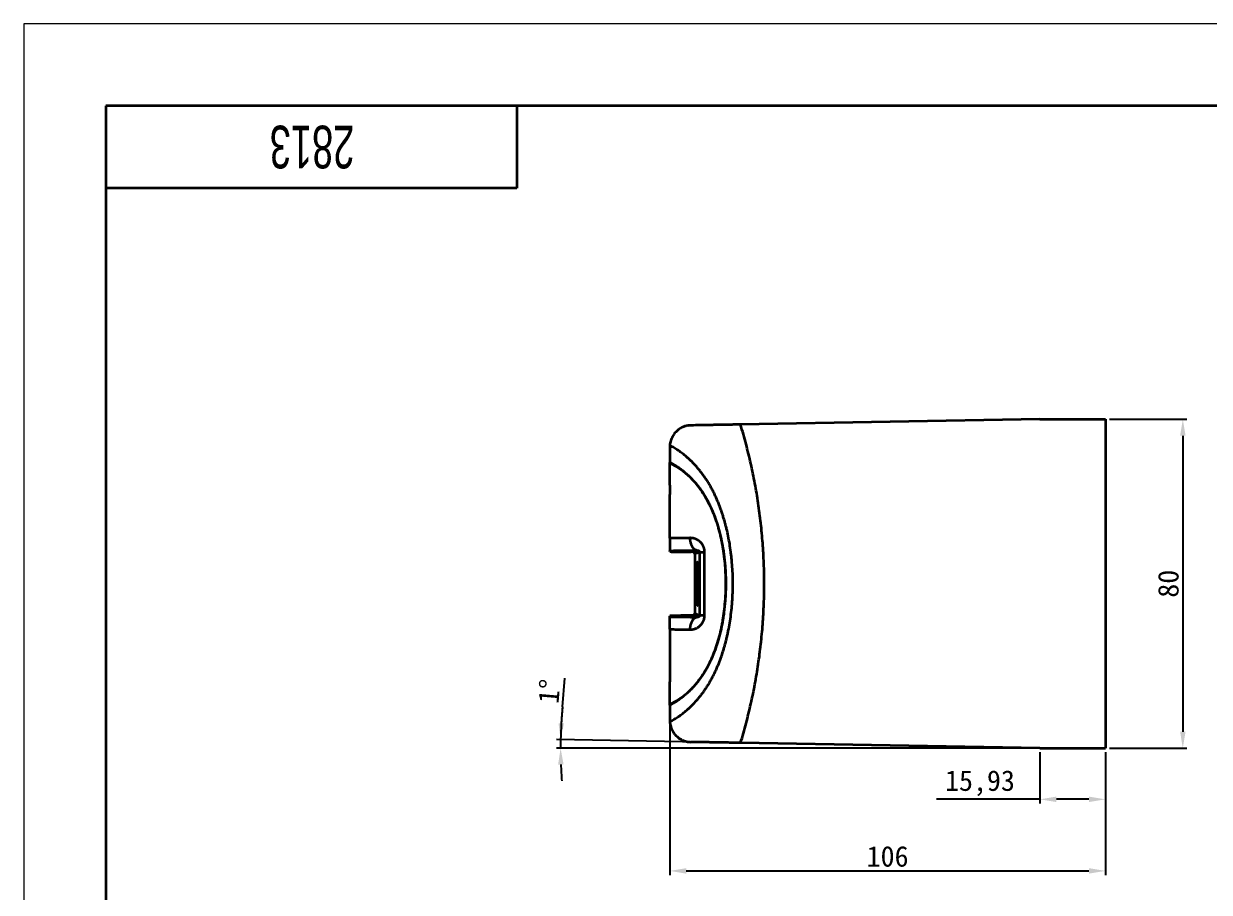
# Model space of a CAD drawing. Header units: millimetres. Extents: x 283 to 877, y 546 to 966.
# Drawn here: x 283.4 to 571.9, y 754.5 to 965.8 of the extents above; entities that cross this region are included whole.
import ezdxf
from ezdxf.enums import TextEntityAlignment as Align

# ---------------------------------------------------------------- set-up
doc = ezdxf.new("R2010")
doc.units = ezdxf.units.MM
for name, color, linetype, lineweight in [('dim', 82, 'Continuous', 9), ('文字层', 3, 'Continuous', 18), ('粗实线层', 7, 'Continuous', 35), ('细实线层', 7, 'Continuous', 18)]:
    doc.layers.add(name, color=color, linetype=linetype, lineweight=lineweight)
doc.styles.add('标准', font='FSGB2312.ttf', dxfattribs={"width": 0.667})
doc.dimstyles.new('ISO-25', dxfattribs={"dimscale": 2, "dimtxt": 2.5, "dimasz": 2.5, "dimexe": 1.25, "dimexo": 0.625, "dimtad": 1, "dimtxsty": 'Standard', "dimcen": 2.5, "dimadec": 0, "dimazin": 0, "dimtfac": 1, "dimtmove": 0, "dimatfit": 3, "dimfxl": 0, "dimarcsym": 0})

# ---------------------------------------------------------------- blocks, each defined once
blk = doc.blocks.new('A4图框')
at = {"layer": '粗实线层'}
for p, q in [((-138.5, 95), (-138.5, -95)), ((138.5, 95), (-138.5, 95)), ((-88.5, 95), (-88.5, 85)), ((-88.5, 85), (-138.5, 85))]:
    blk.add_line(p, q, dxfattribs=at)
at = {"layer": '细实线层'}
for p, q in [((148.5, 105), (-148.5, 105)), ((-148.5, 105), (-148.5, -105))]:
    blk.add_line(p, q, dxfattribs=at)
at = {"layer": '文字层', "style": '标准', "width": 0.667}
blk.add_attdef('图纸编号', text='', height=5.19, rotation=180, dxfattribs=at).set_placement((-113.41, 90), align=Align.MIDDLE_CENTER)
blk = doc.blocks.new('A4A-B-Marked')
blk.add_blockref('A4图框', (0, 0)).add_auto_attribs({'图纸编号': '2813'})
blk = doc.blocks.new('*D6')
at = {"layer": 'Defpoints', "color": 0, "lineweight": 18, "transparency": 16777216}
for p in [(546.62, 869.53), (546.62, 789.53), (565.47, 789.53)]:
    blk.add_point(p, dxfattribs=at)
at = {"layer": 'dim', "color": 0, "lineweight": -2, "transparency": 16777216}
for p, q in [((547.62, 869.53), (566.47, 869.53)), ((565.47, 865.53), (565.47, 793.53)), ((547.62, 789.53), (566.47, 789.53))]:
    blk.add_line(p, q, dxfattribs=at)
at = {"layer": 'dim', "color": 0, "lineweight": 18, "transparency": 16777216}
for points in [[(564.81, 865.53), (566.14, 865.53), (565.47, 869.53)], [(564.81, 793.53), (566.14, 793.53), (565.47, 789.53)]]:
    blk.add_solid(points, dxfattribs=at)
at = {"layer": 'dim', "color": 0, "lineweight": 18, "transparency": 16777216, "insert": (561.97, 829.53), "char_height": 5, "attachment_point": 5, "rotation": 90}
blk.add_mtext('80', dxfattribs=at)
blk = doc.blocks.new('*D7')
at = {"layer": 'Defpoints', "color": 0, "lineweight": 18, "transparency": 16777216}
for p in [(440.62, 796.22), (546.62, 789.53), (546.62, 759.65)]:
    blk.add_point(p, dxfattribs=at)
at = {"layer": 'dim', "color": 0, "lineweight": -2, "transparency": 16777216}
for p, q in [((440.62, 795.22), (440.62, 758.65)), ((546.62, 788.53), (546.62, 758.65)), ((444.62, 759.65), (542.62, 759.65))]:
    blk.add_line(p, q, dxfattribs=at)
at = {"layer": 'dim', "color": 0, "lineweight": 18, "transparency": 16777216}
for points in [[(444.62, 760.32), (444.62, 758.99), (440.62, 759.65)], [(542.62, 760.32), (542.62, 758.99), (546.62, 759.65)]]:
    blk.add_solid(points, dxfattribs=at)
at = {"layer": 'dim', "color": 0, "lineweight": 18, "transparency": 16777216, "insert": (493.62, 763.15), "char_height": 5, "attachment_point": 5}
blk.add_mtext('106', dxfattribs=at)
blk = doc.blocks.new('*D8')
at = {"layer": 'Defpoints', "color": 0, "lineweight": 18, "transparency": 16777216}
for p in [(457.83, 790.8), (414.03, 790.21), (530.69, 789.53), (530.69, 789.53), (546.62, 789.53)]:
    blk.add_point(p, dxfattribs=at)
at = {"layer": 'dim', "color": 0, "lineweight": -2, "transparency": 16777216}
for p, q in [((414.46, 799.56), (415.06, 806.53)), ((456.83, 790.82), (413.05, 791.59)), ((529.69, 789.53), (413.03, 789.53))]:
    blk.add_line(p, q, dxfattribs=at)
for start, end in [(175.0702, 179), (175.0707, 177.0354), (179, 180), (181.9646, 183.9293)]:
    blk.add_arc((530.69, 789.53), 116.66, start, end, dxfattribs=at)
at = {"layer": 'dim', "color": 0, "lineweight": 18, "transparency": 16777216}
for points in [[(414.85, 795.54), (413.52, 795.59), (414.04, 791.57)], [(413.43, 785.52), (414.76, 785.55), (414.03, 789.53)]]:
    blk.add_solid(points, dxfattribs=at)
at = {"layer": 'dim', "color": 0, "lineweight": 18, "transparency": 16777216, "insert": (411.27, 803.35), "char_height": 5, "attachment_point": 5, "rotation": 85.0702}
blk.add_mtext('1°', dxfattribs=at)
blk = doc.blocks.new('*D10')
at = {"layer": 'Defpoints', "color": 0, "lineweight": 18, "transparency": 16777216}
for p in [(530.69, 789.53), (546.62, 789.53), (530.69, 777.07)]:
    blk.add_point(p, dxfattribs=at)
at = {"layer": 'dim', "color": 0, "lineweight": -2, "transparency": 16777216}
for p, q in [((530.69, 788.53), (530.69, 776.07)), ((546.62, 788.53), (546.62, 776.07)), ((530.69, 777.07), (505.52, 777.07)), ((542.62, 777.07), (534.69, 777.07))]:
    blk.add_line(p, q, dxfattribs=at)
at = {"layer": 'dim', "color": 0, "lineweight": 18, "transparency": 16777216}
for points in [[(534.69, 777.73), (534.69, 776.4), (530.69, 777.07)], [(542.62, 777.73), (542.62, 776.4), (546.62, 777.07)]]:
    blk.add_solid(points, dxfattribs=at)
at = {"layer": 'dim', "color": 0, "lineweight": 18, "transparency": 16777216, "insert": (516.1, 780.98), "char_height": 5, "attachment_point": 5}
blk.add_mtext('15,93', dxfattribs=at)

msp = doc.modelspace()

# ---------------------------------------------------------------- linework, layer by layer
at = {"layer": '粗实线层'}
for p, q in [((530.687, 869.533), (457.82, 868.261)), ((530.687, 869.533), (546.62, 869.533)), ((546.62, 869.533), (546.62, 789.533)), ((440.621, 853.548), (440.621, 851.245)), ((440.621, 837.377), (440.621, 837.565)), ((440.621, 837.36), (440.621, 837.377)), ((446.171, 837.269), (445.821, 837.269)), ((446.675, 836.766), (446.675, 822.272)), ((440.621, 821.679), (440.621, 821.662)), ((440.621, 821.474), (440.621, 821.662)), ((446.171, 821.77), (445.821, 821.77)), ((440.621, 818.443), (440.621, 805.624)), ((530.687, 789.533), (457.828, 790.805)), ((530.687, 789.533), (546.62, 789.533))]:
    msp.add_line(p, q, dxfattribs=at)
for centre, major_axis, ratio, start_param, end_param in [((445.821, 837.36), (5.2, 0), 0.0174551, 3.1415927, 4.712389), ((446.171, 836.766), (0.478, 0.159), 0.9984779, 5.962135, 7.5320184), ((445.821, 821.679), (5.2, 0), 0.0174551, 1.5707963, 3.1415927), ((446.171, 822.273), (0.478, -0.159), 0.9984779, 5.0343566, 6.6042357)]:
    msp.add_ellipse(centre, major_axis=major_axis, ratio=ratio, start_param=start_param, end_param=end_param, dxfattribs=at)
for points, knots in [([(445.73, 868.05), (445.592, 868.048), (445.317, 868.032), (444.909, 867.976), (444.505, 867.888), (444.239, 867.806), (443.973, 867.714), (443.841, 867.662), (443.579, 867.545), (443.449, 867.481), (443.255, 867.374), (443.19, 867.337), (443.094, 867.279), (443.062, 867.259), (442.998, 867.218), (442.839, 867.115), (442.685, 867.002), (442.443, 866.807), (442.324, 866.703), (442.094, 866.481), (441.982, 866.363), (441.819, 866.173), (441.766, 866.108), (441.687, 866.007), (441.661, 865.972), (441.61, 865.903), (441.585, 865.868), (441.461, 865.691), (441.367, 865.542), (441.193, 865.229), (441.112, 865.066), (441.002, 864.808), (440.967, 864.72), (440.918, 864.584), (440.902, 864.539), (440.871, 864.446), (440.857, 864.4), (440.786, 864.166), (440.739, 863.974), (440.668, 863.576), (440.643, 863.372), (440.63, 863.161)], [0, 0, 0, 0, 0.0625, 0.125, 0.1875, 0.25, 0.25, 0.3125, 0.3125, 0.375, 0.375, 0.40625, 0.40625, 0.421875, 0.421875, 0.4375, 0.5, 0.5, 0.5625, 0.5625, 0.625, 0.625, 0.65625, 0.65625, 0.671875, 0.671875, 0.6875, 0.6875, 0.75, 0.75, 0.8125, 0.8125, 0.84375, 0.84375, 0.859375, 0.859375, 0.875, 0.875, 0.9375, 0.9375, 1, 1, 1, 1]), ([(457.82, 868.261), (457.603, 868.257), (457.345, 868.253), (456.752, 868.243), (456.416, 868.237), (455.856, 868.227), (455.659, 868.223), (455.248, 868.216), (455.034, 868.213), (454.363, 868.201), (453.88, 868.192), (453.108, 868.179), (452.843, 868.174), (452.296, 868.165), (452.014, 868.16), (451.581, 868.152), (451.361, 868.148), (451.136, 868.145), (450.986, 868.142), (450.91, 868.141), (450.529, 868.134), (450.218, 868.128), (449.58, 868.117), (449.255, 868.112), (448.59, 868.1), (448.251, 868.094), (447.21, 868.076), (446.487, 868.063), (445.73, 868.05)], [0, 0, 0, 0, 0.125, 0.125, 0.25, 0.25, 0.3125, 0.3125, 0.375, 0.375, 0.5, 0.5, 0.5625, 0.5625, 0.625, 0.625, 0.65625, 0.671875, 0.671875, 0.6875, 0.6875, 0.75, 0.75, 0.8125, 0.8125, 0.875, 0.875, 1, 1, 1, 1]), ([(457.828, 790.805), (458.309, 792.383), (459.208, 795.548), (460.376, 800.323), (461.364, 805.125), (462.174, 809.954), (462.805, 814.81), (463.258, 819.693), (463.44, 822.967), (463.531, 825.429), (463.565, 826.661), (463.585, 828.102), (463.589, 828.721), (463.591, 829.133), (463.592, 829.339), (463.591, 831.194), (463.529, 834.482), (463.255, 839.387), (462.801, 844.266), (462.169, 849.118), (461.359, 853.945), (460.37, 858.745), (459.201, 863.519), (458.301, 866.683), (457.82, 868.261)], [0, 0, 0, 0, 0.0625, 0.125, 0.1875, 0.25, 0.3125, 0.375, 0.4375, 0.4375, 0.46875, 0.484375, 0.4921875, 0.4921875, 0.5, 0.5, 0.5625, 0.625, 0.6875, 0.75, 0.8125, 0.875, 0.9375, 1, 1, 1, 1]), ([(440.621, 862.851), (440.621, 862.712), (440.621, 862.574), (440.621, 862.37), (440.621, 862.302), (440.621, 862.201), (440.621, 862.167), (440.621, 862.1), (440.621, 862.067), (440.621, 861.771), (440.621, 861.522), (440.621, 861.171), (440.621, 861.058), (440.621, 860.893), (440.621, 860.813), (440.621, 860.734), (440.621, 860.682), (440.621, 860.656), (440.621, 860.427), (440.621, 860.244), (440.621, 860), (440.621, 859.923), (440.621, 859.816), (440.621, 859.764), (440.621, 859.714), (440.621, 859.682), (440.621, 859.666), (440.621, 859.527), (440.621, 859.425), (440.621, 859.261), (440.621, 859.199), (440.621, 859.134), (440.621, 859.117), (440.621, 859.093), (440.621, 859.085), (440.621, 859.082)], [0, 0, 0, 0, 0.0625, 0.0625, 0.09375, 0.09375, 0.109375, 0.109375, 0.125, 0.125, 0.25, 0.25, 0.3125, 0.3125, 0.34375, 0.359375, 0.359375, 0.375, 0.375, 0.5, 0.5, 0.5625, 0.5625, 0.59375, 0.609375, 0.609375, 0.625, 0.625, 0.75, 0.75, 0.875, 0.875, 0.9375, 0.9375, 1, 1, 1, 1]), ([(444.633, 860.446), (444.478, 860.579), (444.321, 860.71), (444.003, 860.967), (443.843, 861.092), (443.52, 861.338), (443.357, 861.459), (443.028, 861.695), (442.862, 861.81), (442.528, 862.036), (442.359, 862.146), (442.019, 862.361), (441.847, 862.467), (441.502, 862.673), (441.329, 862.773), (440.979, 862.97), (440.803, 863.067), (440.626, 863.161)], [0, 0, 0, 0, 0.125, 0.125, 0.25, 0.25, 0.375, 0.375, 0.5, 0.5, 0.625, 0.625, 0.75, 0.75, 0.875, 0.875, 1, 1, 1, 1]), ([(445.863, 859.317), (445.664, 859.516), (445.462, 859.709), (445.052, 860.085), (444.844, 860.268), (444.633, 860.446)], [0, 0, 0, 0, 0.5, 0.5, 1, 1, 1, 1]), ([(440.621, 859.082), (440.917, 858.921), (441.209, 858.754), (441.642, 858.493), (441.785, 858.405), (441.977, 858.284), (442.026, 858.253), (442.074, 858.221)], [0, 0, 0, 0, 0.5980861, 0.5980861, 0.8971291, 0.8971291, 1, 1, 1, 1]), ([(440.621, 859.082), (440.775, 858.999), (441.141, 858.796), (441.561, 858.547), (441.825, 858.383), (441.885, 858.345)], [0, 0, 0, 0, 0.3562526, 0.8538906, 1, 1, 1, 1]), ([(440.621, 858.909), (440.621, 858.944), (440.621, 858.978), (440.621, 859.029), (440.621, 859.046), (440.621, 859.063), (440.621, 859.063), (440.621, 859.063)], [0, 0, 0, 0, 0.6666655, 0.6666655, 0.9999983, 0.9999983, 1, 1, 1, 1]), ([(442.206, 858.136), (442.255, 858.104), (442.303, 858.072), (442.632, 857.853), (442.906, 857.661), (443.444, 857.264), (443.708, 857.06), (444.486, 856.43), (444.984, 855.986), (445.94, 855.049), (446.399, 854.556), (446.949, 853.909), (447.057, 853.778), (447.219, 853.579), (447.272, 853.512), (447.379, 853.378), (447.432, 853.31), (447.694, 852.971), (447.899, 852.695), (448.494, 851.854), (448.868, 851.274), (449.574, 850.079), (449.906, 849.464), (450.374, 848.516), (450.525, 848.196), (450.744, 847.71), (450.852, 847.465), (450.957, 847.218), (451.026, 847.053), (451.061, 846.97), (451.231, 846.556), (451.363, 846.221), (451.615, 845.546), (451.736, 845.206), (451.969, 844.521), (452.08, 844.175), (452.294, 843.479), (452.397, 843.129), (452.543, 842.599), (452.591, 842.422), (452.685, 842.067), (452.73, 841.889), (452.863, 841.353), (452.947, 840.995), (453.107, 840.274), (453.182, 839.912), (453.325, 839.185), (453.392, 838.819), (453.487, 838.269), (453.517, 838.085), (453.576, 837.717), (453.604, 837.532), (453.686, 836.979), (453.737, 836.609), (453.876, 835.498), (453.953, 834.754), (454.075, 833.261), (454.121, 832.512), (454.159, 831.571), (454.166, 831.383), (454.177, 831.007), (454.182, 830.819), (454.193, 830.255), (454.197, 829.879), (454.197, 829.127), (454.193, 828.752), (454.177, 828.001), (454.166, 827.626), (454.135, 826.876), (454.116, 826.501), (454.081, 825.938), (454.069, 825.751), (454.042, 825.376), (454.027, 825.189), (453.95, 824.253), (453.872, 823.509), (453.686, 822.028), (453.577, 821.292), (453.388, 820.194), (453.32, 819.829), (453.213, 819.283), (453.176, 819.101), (453.1, 818.739), (453.061, 818.558), (452.941, 818.016), (452.856, 817.657), (452.678, 816.943), (452.585, 816.588), (452.438, 816.058), (452.387, 815.882), (452.284, 815.531), (452.232, 815.356), (452.071, 814.834), (451.959, 814.489), (451.609, 813.461), (451.357, 812.788), (450.948, 811.795), (450.807, 811.467), (450.587, 810.98), (450.512, 810.818), (450.361, 810.498), (450.284, 810.339), (450.049, 809.865), (449.888, 809.554), (449.556, 808.94), (449.384, 808.638), (448.856, 807.746), (448.484, 807.17), (447.696, 806.057), (447.281, 805.521), (446.624, 804.747), (446.399, 804.494), (446.054, 804.123), (445.937, 804), (445.76, 803.818), (445.7, 803.758), (445.581, 803.638), (445.521, 803.578), (444.977, 803.046), (444.476, 802.6), (443.698, 801.97), (443.434, 801.766), (442.896, 801.371), (442.623, 801.18), (442.066, 800.809), (441.783, 800.63), (441.209, 800.284), (440.917, 800.117), (440.621, 799.956)], [0, 0, 0, 0, 0.0027826, 0.0027826, 0.0188667, 0.0188667, 0.0349509, 0.0349509, 0.0671192, 0.0671192, 0.0992875, 0.0992875, 0.1073295, 0.1073295, 0.1113506, 0.1113506, 0.1153716, 0.1153716, 0.1314558, 0.1314558, 0.1636241, 0.1636241, 0.1957924, 0.1957924, 0.2118765, 0.2118765, 0.2199186, 0.2239396, 0.2239396, 0.2279607, 0.2279607, 0.2440448, 0.2440448, 0.260129, 0.260129, 0.2762131, 0.2762131, 0.2922973, 0.2922973, 0.3003394, 0.3003394, 0.3083814, 0.3083814, 0.3244656, 0.3244656, 0.3405498, 0.3405498, 0.3566339, 0.3566339, 0.364676, 0.364676, 0.3727181, 0.3727181, 0.3888022, 0.3888022, 0.4209705, 0.4209705, 0.4531388, 0.4531388, 0.4611809, 0.4611809, 0.469223, 0.469223, 0.4853071, 0.4853071, 0.5013913, 0.5013913, 0.5174754, 0.5174754, 0.5335596, 0.5335596, 0.5416017, 0.5416017, 0.5496437, 0.5496437, 0.581812, 0.581812, 0.6139803, 0.6139803, 0.6300645, 0.6300645, 0.6381066, 0.6381066, 0.6461486, 0.6461486, 0.6622328, 0.6622328, 0.678317, 0.678317, 0.686359, 0.686359, 0.6944011, 0.6944011, 0.7104853, 0.7104853, 0.7426536, 0.7426536, 0.7587377, 0.7587377, 0.7667798, 0.7667798, 0.7748219, 0.7748219, 0.790906, 0.790906, 0.8069902, 0.8069902, 0.8391585, 0.8391585, 0.8713268, 0.8713268, 0.8874109, 0.8874109, 0.895453, 0.895453, 0.899474, 0.899474, 0.9034951, 0.9034951, 0.9356634, 0.9356634, 0.9517475, 0.9517475, 0.9678317, 0.9678317, 0.9839158, 0.9839158, 1, 1, 1, 1]), ([(440.706, 858.867), (441.311, 858.562), (441.901, 858.232), (442.97, 857.566), (443.453, 857.238), (443.923, 856.891)], [0, 0, 0, 0, 0.5360493, 0.5360493, 1, 1, 1, 1]), ([(441.885, 858.345), (442.026, 858.257), (442.359, 858.042), (442.871, 857.693), (443.246, 857.42), (443.434, 857.277), (443.443, 857.271)], [0, 0, 0, 0, 0.2594439, 0.6230101, 0.9823791, 1, 1, 1, 1]), ([(443.443, 857.271), (443.459, 857.259), (443.507, 857.222), (443.603, 857.148), (443.748, 857.036), (443.939, 856.885), (444.211, 856.663), (444.52, 856.402), (444.846, 856.114), (445.168, 855.819), (445.432, 855.566), (445.639, 855.362), (445.762, 855.238), (445.873, 855.125), (445.973, 855.022), (446.061, 854.93), (446.115, 854.872), (446.14, 854.845)], [0, 0, 0, 0, 0.0163984, 0.0498012, 0.1001868, 0.1675075, 0.251678, 0.3900487, 0.5021869, 0.611567, 0.7516035, 0.8039246, 0.8518634, 0.8954324, 0.9346411, 0.9694953, 1, 1, 1, 1]), ([(447.079, 858.028), (446.884, 858.254), (446.684, 858.475), (446.279, 858.905), (446.073, 859.114), (445.863, 859.317)], [0, 0, 0, 0, 0.5, 0.5, 1, 1, 1, 1]), ([(445.993, 799.915), (446.428, 800.345), (446.847, 800.793), (447.452, 801.492), (447.65, 801.73), (448.037, 802.211), (448.227, 802.455), (448.6, 802.949), (448.783, 803.199), (449.141, 803.705), (449.316, 803.961), (449.659, 804.479), (449.827, 804.741), (450.154, 805.272), (450.314, 805.54), (450.625, 806.082), (450.778, 806.356), (451.074, 806.91), (451.218, 807.19), (451.497, 807.755), (451.633, 808.04), (451.896, 808.615), (452.023, 808.905), (452.395, 809.778), (452.628, 810.366), (452.958, 811.254), (453.064, 811.551), (453.22, 811.998), (453.271, 812.147), (453.346, 812.37), (453.383, 812.482), (453.426, 812.613), (453.447, 812.678), (453.458, 812.711), (453.463, 812.727), (453.466, 812.736), (453.467, 812.74), (453.468, 812.742), (453.468, 812.743), (453.468, 812.743), (453.469, 812.744), (453.557, 813.016), (453.644, 813.291), (453.814, 813.85), (453.897, 814.134), (454.06, 814.709), (454.139, 815.001), (454.294, 815.592), (454.37, 815.891), (454.516, 816.497), (454.587, 816.804), (454.724, 817.426), (454.791, 817.74), (454.983, 818.695), (455.101, 819.347), (455.318, 820.678), (455.415, 821.357), (455.589, 822.744), (455.664, 823.45), (455.759, 824.53), (455.788, 824.893), (455.839, 825.625), (455.861, 825.995), (455.899, 826.739), (455.915, 827.115), (455.934, 827.683), (455.942, 827.968), (455.949, 828.302), (455.952, 828.47), (455.953, 828.554), (455.954, 828.596), (455.954, 828.617), (455.954, 828.626), (455.954, 828.632), (455.955, 828.635), (455.965, 829.394), (455.962, 830.141), (455.929, 831.614), (455.9, 832.341), (455.818, 833.772), (455.764, 834.477), (455.668, 835.518), (455.633, 835.863), (455.557, 836.545), (455.516, 836.884), (455.387, 837.89), (455.29, 838.549), (455.077, 839.843), (454.96, 840.477), (454.709, 841.72), (454.573, 842.328), (454.357, 843.221), (454.283, 843.515), (454.169, 843.95), (454.13, 844.095), (454.071, 844.31), (454.042, 844.417), (454.007, 844.542), (453.99, 844.604), (453.981, 844.635), (453.976, 844.651), (453.974, 844.658), (453.973, 844.662), (453.973, 844.664), (453.972, 844.665), (453.972, 844.665), (453.886, 844.971), (453.797, 845.275), (453.612, 845.883), (453.517, 846.186), (453.32, 846.791), (453.218, 847.094), (453.008, 847.696), (452.899, 847.996), (452.675, 848.595), (452.559, 848.893), (452.321, 849.487), (452.199, 849.782), (451.946, 850.37), (451.816, 850.662), (451.548, 851.241), (451.41, 851.529), (451.124, 852.098), (450.978, 852.38), (450.676, 852.937), (450.52, 853.212), (450.202, 853.756), (450.039, 854.025), (449.705, 854.557), (449.534, 854.819), (449.184, 855.337), (449.005, 855.593), (448.64, 856.098), (448.454, 856.347), (448.074, 856.839), (447.88, 857.082), (447.485, 857.561), (447.284, 857.797), (447.079, 858.028)], [0, 0, 0, 0, 0.03125, 0.03125, 0.046875, 0.046875, 0.0625, 0.0625, 0.078125, 0.078125, 0.09375, 0.09375, 0.109375, 0.109375, 0.125, 0.125, 0.140625, 0.140625, 0.15625, 0.15625, 0.171875, 0.171875, 0.1875, 0.1875, 0.21875, 0.21875, 0.234375, 0.234375, 0.2421875, 0.2421875, 0.2460937, 0.2480469, 0.2490234, 0.2495117, 0.2497559, 0.2498779, 0.249939, 0.2499695, 0.2499847, 0.2499847, 0.25, 0.25, 0.265625, 0.265625, 0.28125, 0.28125, 0.296875, 0.296875, 0.3125, 0.3125, 0.328125, 0.328125, 0.34375, 0.34375, 0.375, 0.375, 0.40625, 0.40625, 0.4375, 0.4375, 0.453125, 0.453125, 0.46875, 0.46875, 0.484375, 0.484375, 0.4921875, 0.4960937, 0.4980469, 0.4990234, 0.4995117, 0.4997559, 0.4998779, 0.4998779, 0.5, 0.5, 0.53125, 0.53125, 0.5625, 0.5625, 0.59375, 0.59375, 0.609375, 0.609375, 0.625, 0.625, 0.65625, 0.65625, 0.6875, 0.6875, 0.71875, 0.71875, 0.734375, 0.734375, 0.7421875, 0.7421875, 0.7460937, 0.7480469, 0.7490234, 0.7495117, 0.7497559, 0.7498779, 0.749939, 0.7499695, 0.7499695, 0.75, 0.75, 0.765625, 0.765625, 0.78125, 0.78125, 0.796875, 0.796875, 0.8125, 0.8125, 0.828125, 0.828125, 0.84375, 0.84375, 0.859375, 0.859375, 0.875, 0.875, 0.890625, 0.890625, 0.90625, 0.90625, 0.921875, 0.921875, 0.9375, 0.9375, 0.953125, 0.953125, 0.96875, 0.96875, 0.984375, 0.984375, 1, 1, 1, 1]), ([(446.14, 854.845), (446.156, 854.829), (446.188, 854.795), (446.239, 854.74), (446.296, 854.678), (446.359, 854.61), (446.427, 854.534), (446.502, 854.451), (446.582, 854.362), (446.667, 854.265), (446.83, 854.077), (447.059, 853.807), (447.437, 853.341), (447.903, 852.732), (448.353, 852.093), (448.71, 851.554), (448.964, 851.153), (449.212, 850.746), (449.406, 850.415), (449.553, 850.154), (449.663, 849.958), (449.787, 849.731), (449.919, 849.483), (450.048, 849.236), (450.159, 849.017), (450.247, 848.841), (450.311, 848.711), (450.346, 848.638), (450.36, 848.61)], [0, 0, 0, 0, 0.0090993, 0.0194232, 0.0309705, 0.04374, 0.0577305, 0.0729404, 0.0893683, 0.1070127, 0.1258718, 0.1913629, 0.2512507, 0.3694729, 0.501011, 0.5632725, 0.6255624, 0.6879009, 0.7502743, 0.7752208, 0.8043294, 0.8375978, 0.8750196, 0.9129655, 0.9444417, 0.969448, 0.9879714, 1, 1, 1, 1]), ([(450.36, 848.61), (450.369, 848.59), (450.392, 848.544), (450.429, 848.466), (450.475, 848.37), (450.529, 848.255), (450.591, 848.121), (450.662, 847.968), (450.739, 847.796), (450.825, 847.604), (450.917, 847.392), (451.016, 847.161), (451.121, 846.908), (451.274, 846.534), (451.458, 846.061), (451.661, 845.513), (451.835, 845.02), (451.958, 844.654), (452.042, 844.399), (452.095, 844.234), (452.148, 844.069), (452.199, 843.903), (452.25, 843.736), (452.301, 843.57), (452.351, 843.402), (452.4, 843.234), (452.448, 843.066), (452.496, 842.897), (452.543, 842.728), (452.589, 842.558), (452.635, 842.388), (452.68, 842.218), (452.725, 842.047), (452.768, 841.875), (452.812, 841.703), (452.854, 841.531), (452.896, 841.358), (452.937, 841.184), (452.977, 841.011), (453.017, 840.836), (453.056, 840.662), (453.095, 840.486), (453.133, 840.311), (453.158, 840.194), (453.17, 840.135)], [0, 0, 0, 0, 0.0077099, 0.0177562, 0.030141, 0.0448666, 0.0619361, 0.0813522, 0.1031184, 0.1272377, 0.1537134, 0.1825477, 0.2137426, 0.247299, 0.3203279, 0.386133, 0.4447402, 0.4961505, 0.5153809, 0.5346276, 0.5538901, 0.5731674, 0.5924578, 0.611759, 0.6310688, 0.6503847, 0.6697051, 0.689031, 0.7083642, 0.7277065, 0.7470597, 0.7664253, 0.7858045, 0.8051982, 0.8246073, 0.8440327, 0.8634751, 0.8829341, 0.902409, 0.9218991, 0.9414039, 0.9609226, 0.9804548, 1, 1, 1, 1]), ([(445.579, 840.653), (445.264, 840.649), (444.253, 840.636), (442.607, 840.618), (441.257, 840.603), (440.621, 840.597)], [0, 0, 0, 0, 0.1960641, 0.6243813, 1, 1, 1, 1]), ([(440.621, 840.597), (440.621, 840.491), (440.621, 840.386), (440.621, 840.179), (440.621, 840.076), (440.621, 839.924), (440.621, 839.848), (440.621, 839.773), (440.621, 839.723), (440.621, 839.698), (440.621, 839.574), (440.621, 839.478), (440.621, 839.291), (440.621, 839.2), (440.621, 839.068), (440.621, 839.003), (440.621, 838.94), (440.621, 838.898), (440.621, 838.877), (440.621, 838.774), (440.621, 838.696), (440.621, 838.547), (440.621, 838.476), (440.621, 838.341), (440.621, 838.278), (440.621, 838.158), (440.621, 838.102), (440.621, 837.999), (440.621, 837.904), (440.621, 837.825), (440.621, 837.772), (440.621, 837.755), (440.621, 837.723), (440.621, 837.709), (440.621, 837.668), (440.621, 837.622), (440.621, 837.579), (440.621, 837.567), (440.621, 837.565)], [0, 0, 0, 0, 0.0625, 0.0625, 0.125, 0.125, 0.15625, 0.171875, 0.171875, 0.1875, 0.1875, 0.25, 0.25, 0.3125, 0.3125, 0.34375, 0.359375, 0.359375, 0.375, 0.375, 0.4375, 0.4375, 0.5, 0.5, 0.5625, 0.5625, 0.625, 0.625, 0.6875, 0.75, 0.75, 0.78125, 0.78125, 0.8125, 0.8125, 0.875, 0.9375, 1, 1, 1, 1]), ([(449.092, 837.18), (449.092, 837.19), (449.092, 837.21), (449.091, 837.239), (449.091, 837.269), (449.09, 837.299), (449.088, 837.329), (449.087, 837.359), (449.085, 837.39), (449.083, 837.42), (449.081, 837.451), (449.078, 837.482), (449.076, 837.513), (449.073, 837.544), (449.069, 837.575), (449.065, 837.607), (449.062, 837.638), (449.057, 837.67), (449.053, 837.702), (449.048, 837.734), (449.043, 837.766), (449.037, 837.798), (449.031, 837.831), (449.025, 837.863), (449.018, 837.895), (449.012, 837.928), (449.004, 837.961), (448.997, 837.993), (448.989, 838.026), (448.981, 838.059), (448.972, 838.091), (448.963, 838.124), (448.954, 838.157), (448.944, 838.19), (448.934, 838.222), (448.924, 838.255), (448.913, 838.288), (448.902, 838.321), (448.89, 838.353), (448.878, 838.386), (448.866, 838.419), (448.853, 838.451), (448.84, 838.484), (448.827, 838.517), (448.813, 838.549), (448.799, 838.581), (448.785, 838.614), (448.751, 838.689), (448.693, 838.807), (448.603, 838.968), (448.499, 839.131), (448.382, 839.295), (448.249, 839.458), (448.102, 839.617), (447.973, 839.741), (447.87, 839.831), (447.799, 839.888), (447.731, 839.941), (447.665, 839.99), (447.602, 840.034), (447.541, 840.074), (447.484, 840.111), (447.4, 840.163), (447.284, 840.23), (447.17, 840.289), (447.07, 840.337), (446.968, 840.383), (446.86, 840.426), (446.766, 840.46), (446.707, 840.48), (446.647, 840.499), (446.587, 840.517), (446.528, 840.533), (446.468, 840.549), (446.408, 840.563), (446.349, 840.576), (446.289, 840.588), (446.23, 840.599), (446.17, 840.609), (446.111, 840.618), (446.051, 840.626), (445.992, 840.633), (445.933, 840.639), (445.873, 840.644), (445.814, 840.647), (445.755, 840.65), (445.697, 840.652), (445.638, 840.653), (445.599, 840.653), (445.579, 840.653)], [0, 0, 0, 0, 0.004768, 0.009568, 0.0143998, 0.0192634, 0.0241585, 0.0290852, 0.0340431, 0.0390321, 0.044052, 0.0491026, 0.0541837, 0.0592949, 0.0644361, 0.0696075, 0.0748092, 0.0800413, 0.0853038, 0.0905969, 0.0959203, 0.1012741, 0.106658, 0.1120718, 0.1175152, 0.1229879, 0.1284895, 0.1340194, 0.139577, 0.1451617, 0.1507729, 0.1564095, 0.1620711, 0.1677577, 0.1734699, 0.1792079, 0.1849721, 0.1907627, 0.1965797, 0.2024233, 0.2082933, 0.2141898, 0.2201124, 0.226061, 0.2320349, 0.2380339, 0.2440572, 0.2501042, 0.2800425, 0.3119584, 0.3458475, 0.3816488, 0.4193123, 0.4588475, 0.500226, 0.5180909, 0.5351324, 0.5513589, 0.5667775, 0.5813938, 0.5952127, 0.6082383, 0.6204751, 0.6517615, 0.6850436, 0.6945439, 0.7162764, 0.750189, 0.7625208, 0.774805, 0.7870424, 0.7992337, 0.8113796, 0.8234807, 0.8355377, 0.8475513, 0.8595219, 0.8714502, 0.8833366, 0.8951817, 0.9069859, 0.9187496, 0.9304734, 0.9421575, 0.9538025, 0.9654088, 0.9769769, 0.9885071, 1, 1, 1, 1]), ([(447.271, 837.635), (447.308, 837.638), (447.346, 837.638), (447.419, 837.633), (447.456, 837.628), (447.527, 837.613), (447.562, 837.603), (447.63, 837.578), (447.663, 837.562), (447.709, 837.534), (447.724, 837.524), (447.754, 837.503), (447.768, 837.491), (447.808, 837.455), (447.832, 837.427), (447.873, 837.365), (447.89, 837.331), (447.907, 837.277), (447.911, 837.258), (447.917, 837.219), (447.918, 837.2), (447.918, 837.18)], [0, 0, 0, 0, 0.125, 0.125, 0.25, 0.25, 0.375, 0.375, 0.5, 0.5, 0.5625, 0.5625, 0.625, 0.625, 0.75, 0.75, 0.875, 0.875, 0.9375, 0.9375, 1, 1, 1, 1]), ([(453.645, 837.49), (453.679, 837.262), (453.746, 836.796), (453.807, 836.328), (453.836, 836.088)], [0, 0, 0, 0, 0.4892912, 1, 1, 1, 1]), ([(447.287, 824.27), (447.278, 824.271), (447.268, 824.281), (447.25, 824.318), (447.242, 824.344), (447.224, 824.413), (447.215, 824.456), (447.205, 824.519), (447.202, 824.533), (447.198, 824.56), (447.196, 824.574), (447.19, 824.619), (447.185, 824.65), (447.173, 824.75), (447.165, 824.824), (447.15, 824.986), (447.142, 825.074), (447.131, 825.217), (447.127, 825.267), (447.122, 825.344), (447.12, 825.37), (447.117, 825.423), (447.115, 825.45), (447.107, 825.587), (447.1, 825.703), (447.088, 825.945), (447.082, 826.071), (447.071, 826.335), (447.066, 826.472), (447.06, 826.65), (447.058, 826.686), (447.056, 826.759), (447.055, 826.796), (447.052, 826.907), (447.049, 826.982), (447.043, 827.208), (447.036, 827.516), (447.03, 827.837), (447.026, 828.082), (447.025, 828.164), (447.024, 828.289), (447.023, 828.331), (447.022, 828.415), (447.022, 828.457), (447.02, 828.668), (447.018, 828.837), (447.017, 829.176), (447.016, 829.346), (447.016, 829.686), (447.017, 829.857), (447.018, 830.07), (447.018, 830.113), (447.018, 830.199), (447.019, 830.241), (447.02, 830.369), (447.02, 830.453), (447.023, 830.705), (447.025, 830.87), (447.03, 831.196), (447.033, 831.356), (447.038, 831.593), (447.04, 831.671), (447.043, 831.827), (447.045, 831.904), (447.051, 832.132), (447.056, 832.278), (447.065, 832.562), (447.071, 832.699), (447.082, 832.963), (447.087, 833.09), (447.095, 833.243), (447.097, 833.273), (447.1, 833.333), (447.105, 833.421), (447.11, 833.505), (447.12, 833.669), (447.127, 833.771), (447.142, 833.961), (447.149, 834.05), (447.161, 834.172), (447.165, 834.211), (447.171, 834.267), (447.173, 834.285), (447.177, 834.321), (447.179, 834.338), (447.189, 834.421), (447.198, 834.48), (447.215, 834.581), (447.224, 834.624), (447.241, 834.693), (447.25, 834.72), (447.262, 834.743), (447.264, 834.747), (447.268, 834.755), (447.275, 834.764), (447.282, 834.768), (447.287, 834.769)], [0, 0, 0, 0, 0.03125, 0.03125, 0.0625, 0.0625, 0.09375, 0.09375, 0.1015625, 0.1015625, 0.109375, 0.109375, 0.125, 0.125, 0.15625, 0.15625, 0.1875, 0.1875, 0.203125, 0.203125, 0.2109375, 0.2109375, 0.21875, 0.21875, 0.25, 0.25, 0.28125, 0.28125, 0.3125, 0.3125, 0.3203125, 0.3203125, 0.328125, 0.328125, 0.34375, 0.34375, 0.375, 0.40625, 0.40625, 0.421875, 0.421875, 0.4296875, 0.4296875, 0.4375, 0.4375, 0.46875, 0.46875, 0.5, 0.5, 0.53125, 0.53125, 0.5390625, 0.5390625, 0.546875, 0.546875, 0.5625, 0.5625, 0.59375, 0.59375, 0.625, 0.625, 0.640625, 0.640625, 0.65625, 0.65625, 0.6875, 0.6875, 0.71875, 0.71875, 0.75, 0.75, 0.7578125, 0.7578125, 0.765625, 0.78125, 0.78125, 0.8125, 0.8125, 0.84375, 0.84375, 0.859375, 0.859375, 0.8671875, 0.8671875, 0.875, 0.875, 0.90625, 0.90625, 0.9375, 0.9375, 0.96875, 0.96875, 0.9765625, 0.9765625, 0.984375, 1, 1, 1, 1]), ([(447.286, 834.76), (447.287, 834.763), (447.289, 834.767), (447.293, 834.775), (447.295, 834.779), (447.3, 834.786), (447.306, 834.795), (447.313, 834.799), (447.318, 834.8)], [0, 0, 0, 0, 0.1474878, 0.1474878, 0.3606159, 0.3606159, 0.5737439, 1, 1, 1, 1]), ([(447.289, 834.769), (447.292, 834.769), (447.296, 834.768), (447.304, 834.762), (447.309, 834.756), (447.322, 834.733), (447.331, 834.709), (447.344, 834.661), (447.348, 834.642), (447.355, 834.612), (447.357, 834.601), (447.362, 834.578), (447.364, 834.567), (447.376, 834.505), (447.385, 834.448), (447.402, 834.318), (447.419, 834.173), (447.434, 833.998), (447.443, 833.878), (447.444, 833.854), (447.448, 833.804), (447.45, 833.779), (447.455, 833.702), (447.459, 833.649), (447.469, 833.486), (447.483, 833.256), (447.495, 833.002), (447.504, 832.802), (447.507, 832.734), (447.511, 832.63), (447.513, 832.594), (447.515, 832.523), (447.517, 832.488), (447.523, 832.308), (447.528, 832.16), (447.537, 831.857), (447.54, 831.701), (447.547, 831.383), (447.55, 831.221), (447.554, 831.012), (447.554, 830.97), (447.556, 830.887), (447.557, 830.761), (447.559, 830.634), (447.562, 830.38), (447.564, 830.04), (447.565, 829.695), (447.565, 829.435), (447.565, 829.349), (447.565, 829.218), (447.565, 829.174), (447.564, 829.088), (447.564, 829.044), (447.563, 828.829), (447.56, 828.488), (447.556, 828.154), (447.552, 827.906), (447.55, 827.824), (447.548, 827.702), (447.547, 827.661), (447.546, 827.58), (447.545, 827.54), (447.54, 827.338), (447.537, 827.182), (447.528, 826.879), (447.523, 826.731), (447.513, 826.446), (447.507, 826.308), (447.5, 826.14), (447.498, 826.107), (447.495, 826.042), (447.494, 826.009), (447.489, 825.913), (447.486, 825.85), (447.476, 825.668), (447.469, 825.553), (447.455, 825.336), (447.448, 825.234), (447.437, 825.091), (447.432, 825.023), (447.426, 824.957), (447.422, 824.915), (447.42, 824.894), (447.41, 824.793), (447.402, 824.72), (447.385, 824.591), (447.376, 824.534), (447.357, 824.436), (447.348, 824.395), (447.337, 824.355), (447.335, 824.347), (447.331, 824.333), (447.324, 824.313), (447.318, 824.298), (447.309, 824.283), (447.305, 824.277), (447.296, 824.271), (447.292, 824.269), (447.289, 824.269)], [0, 0, 0, 0, 0.0126709, 0.0126709, 0.0283912, 0.0283912, 0.0598318, 0.0598318, 0.0755521, 0.0755521, 0.0834123, 0.0834123, 0.0912725, 0.0912725, 0.1227131, 0.1227131, 0.1541537, 0.1855943, 0.1855943, 0.1934544, 0.1934544, 0.2013146, 0.2013146, 0.2170349, 0.2170349, 0.2484755, 0.2799161, 0.2799161, 0.2956364, 0.2956364, 0.3034966, 0.3034966, 0.3113567, 0.3113567, 0.3427973, 0.3427973, 0.3742379, 0.3742379, 0.4056786, 0.4056786, 0.4135387, 0.4135387, 0.4213989, 0.4371192, 0.4371192, 0.4685598, 0.5000004, 0.5000004, 0.5157207, 0.5157207, 0.5235808, 0.5235808, 0.531441, 0.531441, 0.5628816, 0.5943222, 0.5943222, 0.6100425, 0.6100425, 0.6179027, 0.6179027, 0.6257628, 0.6257628, 0.6572034, 0.6572034, 0.688644, 0.688644, 0.7200847, 0.7200847, 0.7279448, 0.7279448, 0.735805, 0.735805, 0.7515253, 0.7515253, 0.7829659, 0.7829659, 0.8144065, 0.8144065, 0.8301268, 0.8379869, 0.8379869, 0.8458471, 0.8458471, 0.8772877, 0.8772877, 0.9087283, 0.9087283, 0.9401689, 0.9401689, 0.9480291, 0.9480291, 0.9558892, 0.9716095, 0.9716095, 0.9873298, 0.9873298, 1, 1, 1, 1]), ([(447.318, 834.801), (447.328, 834.803), (447.338, 834.794), (447.367, 834.74), (447.386, 834.666), (447.432, 834.386), (447.458, 834.133), (447.506, 833.483), (447.527, 833.086), (447.561, 832.188), (447.575, 831.687), (447.593, 830.631), (447.597, 830.075), (447.597, 828.964), (447.593, 828.408), (447.575, 827.351), (447.561, 826.85), (447.527, 825.953), (447.506, 825.556), (447.458, 824.906), (447.432, 824.653), (447.386, 824.373), (447.367, 824.299), (447.338, 824.245), (447.328, 824.236), (447.318, 824.238)], [0, 0, 0, 0, 0.0333333, 0.0333333, 0.1, 0.1, 0.2, 0.2, 0.3, 0.3, 0.4, 0.4, 0.5, 0.5, 0.6, 0.6, 0.7, 0.7, 0.8, 0.8, 0.9, 0.9, 0.9666667, 0.9666667, 1, 1, 1, 1]), ([(453.993, 834.633), (454.017, 834.382), (454.038, 834.131), (454.078, 833.627), (454.097, 833.375), (454.146, 832.616), (454.172, 832.109), (454.191, 831.602)], [0, 0, 0, 0, 0.25, 0.25, 0.5, 0.5, 1, 1, 1, 1]), ([(454.191, 831.602), (454.194, 831.537), (454.21, 831.096), (454.229, 830.281), (454.233, 829.156), (454.214, 828.032), (454.173, 826.912), (454.123, 826.047), (454.089, 825.557), (454.08, 825.435)], [0, 0, 0, 0, 0.0316709, 0.2142414, 0.3961891, 0.5782818, 0.7602095, 0.940781, 1, 1, 1, 1]), ([(453.779, 822.499), (453.749, 822.268), (453.717, 822.039), (453.65, 821.58), (453.615, 821.352), (453.543, 820.897), (453.505, 820.67), (453.426, 820.217), (453.385, 819.991), (453.342, 819.767)], [0, 0, 0, 0, 0.25, 0.25, 0.5, 0.5, 0.75, 0.75, 1, 1, 1, 1]), ([(440.621, 818.443), (440.621, 818.549), (440.621, 818.655), (440.621, 818.863), (440.621, 818.966), (440.621, 819.119), (440.621, 819.196), (440.621, 819.271), (440.621, 819.321), (440.621, 819.347), (440.621, 819.471), (440.621, 819.568), (440.621, 819.755), (440.621, 819.846), (440.621, 819.978), (440.621, 820.043), (440.621, 820.107), (440.621, 820.149), (440.621, 820.17), (440.621, 820.273), (440.621, 820.351), (440.621, 820.5), (440.621, 820.571), (440.621, 820.671), (440.621, 820.72), (440.621, 820.767), (440.621, 820.798), (440.621, 820.813), (440.621, 820.888), (440.621, 820.943), (440.621, 821.045), (440.621, 821.14), (440.621, 821.218), (440.621, 821.262), (440.621, 821.27), (440.621, 821.287), (440.621, 821.295), (440.621, 821.318), (440.621, 821.332), (440.621, 821.373), (440.621, 821.418), (440.621, 821.46), (440.621, 821.472), (440.621, 821.474)], [0, 0, 0, 0, 0.0625, 0.0625, 0.125, 0.125, 0.15625, 0.171875, 0.171875, 0.1875, 0.1875, 0.25, 0.25, 0.3125, 0.3125, 0.34375, 0.359375, 0.359375, 0.375, 0.375, 0.4375, 0.4375, 0.5, 0.5, 0.53125, 0.546875, 0.546875, 0.5625, 0.5625, 0.625, 0.625, 0.6875, 0.75, 0.75, 0.765625, 0.765625, 0.78125, 0.78125, 0.8125, 0.8125, 0.875, 0.9375, 1, 1, 1, 1]), ([(440.621, 821.474), (440.902, 821.471), (441.184, 821.469), (441.747, 821.463), (442, 821.461), (442.622, 821.454), (442.918, 821.451), (443.478, 821.446), (443.713, 821.443), (445.102, 821.429), (446.195, 821.416), (447.271, 821.404)], [0, 0, 0, 0, 0.125, 0.125, 0.25, 0.25, 0.375, 0.375, 0.5, 0.5, 1, 1, 1, 1]), ([(445.579, 818.386), (445.589, 818.386), (445.608, 818.386), (445.638, 818.386), (445.667, 818.386), (445.697, 818.387), (445.726, 818.387), (445.756, 818.388), (445.786, 818.39), (445.816, 818.391), (445.846, 818.393), (445.876, 818.395), (445.907, 818.397), (445.937, 818.4), (445.968, 818.403), (445.998, 818.406), (446.029, 818.41), (446.06, 818.413), (446.091, 818.417), (446.122, 818.422), (446.153, 818.426), (446.184, 818.431), (446.216, 818.436), (446.247, 818.442), (446.278, 818.448), (446.31, 818.454), (446.342, 818.461), (446.373, 818.467), (446.405, 818.475), (446.437, 818.482), (446.469, 818.49), (446.501, 818.498), (446.533, 818.507), (446.565, 818.515), (446.598, 818.525), (446.63, 818.534), (446.662, 818.544), (446.695, 818.555), (446.727, 818.565), (446.76, 818.576), (446.792, 818.588), (446.899, 818.627), (447.075, 818.699), (447.312, 818.82), (447.536, 818.955), (447.745, 819.104), (447.934, 819.26), (448.103, 819.422), (448.252, 819.583), (448.385, 819.747), (448.502, 819.912), (448.605, 820.075), (448.694, 820.235), (448.757, 820.363), (448.801, 820.459), (448.828, 820.525), (448.854, 820.589), (448.877, 820.652), (448.899, 820.714), (448.923, 820.787), (448.948, 820.87), (448.974, 820.965), (448.997, 821.06), (449.014, 821.142), (449.028, 821.212), (449.038, 821.271), (449.048, 821.33), (449.057, 821.389), (449.064, 821.448), (449.071, 821.507), (449.077, 821.566), (449.082, 821.625), (449.086, 821.683), (449.089, 821.742), (449.091, 821.8), (449.092, 821.839), (449.092, 821.858)], [0, 0, 0, 0, 0.0057311, 0.0114877, 0.0172698, 0.0230773, 0.0289104, 0.0347691, 0.0406535, 0.0465635, 0.0524994, 0.058461, 0.0644486, 0.0704622, 0.0765018, 0.0825675, 0.0886594, 0.0947776, 0.1009222, 0.1070932, 0.1132907, 0.1195149, 0.1257657, 0.1320434, 0.1383479, 0.1446793, 0.1510379, 0.1574236, 0.1638365, 0.1702768, 0.1767446, 0.1832399, 0.1897629, 0.1963136, 0.2028921, 0.2094986, 0.2161331, 0.2227956, 0.2294864, 0.2362054, 0.2429527, 0.2497286, 0.3026218, 0.3540305, 0.4039812, 0.4524898, 0.4995941, 0.5415528, 0.5814965, 0.6194383, 0.6553283, 0.6891091, 0.7207793, 0.7503131, 0.7627068, 0.7747495, 0.7864382, 0.7977715, 0.808749, 0.8193712, 0.8360398, 0.8523938, 0.8684141, 0.8840883, 0.8939433, 0.9037611, 0.9135424, 0.9232882, 0.9330003, 0.9426798, 0.9523255, 0.9619359, 0.9715096, 0.9810456, 0.9905427, 1, 1, 1, 1]), ([(447.918, 821.858), (447.918, 821.839), (447.917, 821.819), (447.911, 821.781), (447.907, 821.762), (447.896, 821.726), (447.889, 821.708), (447.872, 821.674), (447.863, 821.658), (447.832, 821.612), (447.808, 821.584), (447.754, 821.535), (447.725, 821.513), (447.663, 821.477), (447.63, 821.461), (447.562, 821.435), (447.527, 821.425), (447.456, 821.41), (447.419, 821.406), (447.346, 821.401), (447.308, 821.401), (447.271, 821.404)], [0, 0, 0, 0, 0.0625, 0.0625, 0.125, 0.125, 0.1875, 0.1875, 0.25, 0.25, 0.375, 0.375, 0.5, 0.5, 0.625, 0.625, 0.75, 0.75, 0.875, 0.875, 1, 1, 1, 1]), ([(447.918, 821.858), (447.93, 821.858), (447.965, 821.858), (448.079, 821.858), (448.16, 821.858), (448.361, 821.858), (448.483, 821.858), (448.763, 821.858), (448.92, 821.858), (449.092, 821.858)], [0, 0, 0, 0, 0.25, 0.25, 0.5, 0.5, 0.75, 0.75, 1, 1, 1, 1]), ([(440.621, 818.443), (440.726, 818.442), (440.885, 818.44), (441.043, 818.438), (441.148, 818.437), (441.412, 818.434), (442.094, 818.427), (442.718, 818.42), (443.958, 818.406), (444.774, 818.396), (445.579, 818.386)], [0, 0, 0, 0, 0.0625, 0.09375, 0.09375, 0.125, 0.25, 0.5, 0.5, 1, 1, 1, 1]), ([(452.793, 817.263), (452.786, 817.236), (452.773, 817.182), (452.752, 817.101), (452.732, 817.02), (452.711, 816.939), (452.69, 816.857), (452.668, 816.776), (452.646, 816.693), (452.625, 816.611), (452.602, 816.529), (452.58, 816.446), (452.557, 816.363), (452.534, 816.279), (452.511, 816.196), (452.488, 816.112), (452.464, 816.028), (452.44, 815.944), (452.416, 815.859), (452.391, 815.775), (452.366, 815.69), (452.341, 815.605), (452.316, 815.519), (452.29, 815.434), (452.264, 815.348), (452.238, 815.262), (452.211, 815.175), (452.185, 815.089), (452.158, 815.002), (452.13, 814.915), (452.103, 814.828), (452.075, 814.741), (451.982, 814.456), (451.831, 814.003), (451.623, 813.418), (451.437, 812.923), (451.277, 812.513), (451.112, 812.107), (450.921, 811.652), (450.676, 811.096), (450.383, 810.47), (450.149, 810), (449.996, 809.703), (449.941, 809.598), (449.885, 809.491), (449.828, 809.384), (449.769, 809.275), (449.709, 809.164), (449.647, 809.052), (449.584, 808.939), (449.52, 808.825), (449.454, 808.709), (449.387, 808.592), (449.318, 808.474), (449.247, 808.354), (449.175, 808.234), (449.102, 808.112), (449.027, 807.989), (448.95, 807.865), (448.872, 807.741), (448.819, 807.657), (448.793, 807.615)], [0, 0, 0, 0, 0.0075941, 0.0152194, 0.022876, 0.0305639, 0.0382831, 0.0460338, 0.0538159, 0.0616297, 0.0694751, 0.0773523, 0.0852615, 0.0932026, 0.1011757, 0.1091811, 0.1172189, 0.1252889, 0.1333913, 0.1415259, 0.1496927, 0.1578916, 0.1661225, 0.1743854, 0.1826803, 0.1910071, 0.1993656, 0.2077556, 0.2161767, 0.2246287, 0.2331112, 0.2416237, 0.2501661, 0.3168286, 0.3750507, 0.4249564, 0.4665999, 0.4999989, 0.5497113, 0.6079741, 0.6747248, 0.7498625, 0.761228, 0.7727938, 0.784561, 0.7965293, 0.8086987, 0.8210688, 0.8336392, 0.8464096, 0.8593797, 0.8725493, 0.8859182, 0.8994861, 0.9132528, 0.9272179, 0.9413808, 0.955741, 0.9702979, 0.9850507, 1, 1, 1, 1]), ([(448.793, 807.615), (448.779, 807.595), (448.753, 807.553), (448.712, 807.491), (448.672, 807.429), (448.632, 807.367), (448.591, 807.305), (448.55, 807.244), (448.51, 807.182), (448.469, 807.121), (448.427, 807.06), (448.386, 806.999), (448.345, 806.939), (448.303, 806.878), (448.261, 806.818), (448.219, 806.758), (448.177, 806.698), (448.135, 806.638), (448.093, 806.578), (448.05, 806.519), (448.007, 806.459), (447.965, 806.4), (447.922, 806.341), (447.878, 806.282), (447.835, 806.224), (447.792, 806.165), (447.748, 806.107), (447.692, 806.032), (447.609, 805.923), (447.485, 805.763), (447.319, 805.551), (447.13, 805.318), (446.944, 805.095), (446.787, 804.911), (446.665, 804.77), (446.577, 804.67), (446.53, 804.617), (446.512, 804.598)], [0, 0, 0, 0, 0.0191603, 0.0383193, 0.0574776, 0.0766355, 0.0957934, 0.1149518, 0.134111, 0.1532714, 0.1724332, 0.1915967, 0.2107621, 0.2299296, 0.2490995, 0.2682722, 0.2874477, 0.3066264, 0.3258086, 0.3449943, 0.364184, 0.3833777, 0.4025758, 0.4217785, 0.4409859, 0.4601984, 0.4794161, 0.4986392, 0.5345302, 0.5881591, 0.6595777, 0.7488568, 0.8279612, 0.8926604, 0.9429163, 0.9787026, 1, 1, 1, 1]), ([(445.24, 803.289), (445.222, 803.272), (445.187, 803.238), (445.133, 803.188), (445.079, 803.138), (445.025, 803.088), (444.971, 803.038), (444.916, 802.988), (444.861, 802.939), (444.807, 802.89), (444.752, 802.84), (444.696, 802.791), (444.641, 802.743), (444.585, 802.694), (444.529, 802.646), (444.473, 802.597), (444.417, 802.549), (444.361, 802.501), (444.304, 802.454), (444.247, 802.406), (444.162, 802.335), (444.048, 802.241), (443.905, 802.126), (443.761, 802.011), (443.615, 801.898), (443.469, 801.786), (443.321, 801.675), (443.195, 801.581), (443.044, 801.471), (442.823, 801.313), (442.532, 801.112), (442.214, 800.901), (441.977, 800.749), (441.797, 800.637), (441.676, 800.562), (441.554, 800.488), (441.432, 800.415), (441.309, 800.342), (441.185, 800.27), (441.061, 800.198), (440.936, 800.128), (440.811, 800.058), (440.726, 800.012), (440.684, 799.989)], [0, 0, 0, 0, 0.0131016, 0.0262086, 0.0393213, 0.0524399, 0.0655644, 0.0786947, 0.0918309, 0.1049726, 0.1181198, 0.1312724, 0.1444303, 0.1575934, 0.1707615, 0.1839347, 0.1971131, 0.2102967, 0.2234857, 0.2366802, 0.2498802, 0.2826175, 0.3153905, 0.3481939, 0.3810214, 0.413867, 0.4467295, 0.4796132, 0.4978632, 0.5460994, 0.6244832, 0.6864861, 0.748841, 0.7738379, 0.7988799, 0.823959, 0.8490666, 0.8741944, 0.8993338, 0.9244811, 0.9496391, 0.974811, 1, 1, 1, 1]), ([(446.512, 804.598), (446.489, 804.572), (446.316, 804.379), (445.99, 804.029), (445.586, 803.621), (445.335, 803.378), (445.24, 803.289)], [0, 0, 0, 0, 0.0554614, 0.4253066, 0.7859595, 1, 1, 1, 1]), ([(443.904, 802.132), (443.415, 801.772), (442.911, 801.432), (441.818, 800.76), (441.227, 800.432), (440.62, 800.129)], [0, 0, 0, 0, 0.4738227, 0.4738227, 1, 1, 1, 1]), ([(440.621, 799.969), (440.621, 799.971), (440.621, 799.972), (440.621, 799.99), (440.621, 800.007), (440.621, 800.041), (440.621, 800.058), (440.621, 800.093), (440.621, 800.111), (440.621, 800.129)], [0, 0, 0, 0, 0.030384, 0.030384, 0.3535893, 0.3535893, 0.6767947, 0.6767947, 1, 1, 1, 1]), ([(440.621, 799.954), (440.621, 799.948), (440.621, 799.924), (440.621, 799.84), (440.621, 799.779), (440.621, 799.657), (440.621, 799.611), (440.621, 799.548), (440.621, 799.534), (440.621, 799.508), (440.621, 799.466), (440.621, 799.422), (440.621, 799.27), (440.621, 799.129), (440.621, 798.886), (440.621, 798.8), (440.621, 798.686), (440.621, 798.663), (440.621, 798.616), (440.621, 798.592), (440.621, 798.52), (440.621, 798.471), (440.621, 798.22), (440.621, 798.004), (440.621, 797.655), (440.621, 797.535), (440.621, 797.349), (440.621, 797.286), (440.621, 797.158), (440.621, 797.093), (440.621, 796.767), (440.621, 796.496), (440.621, 796.215)], [0, 0, 0, 0, 0.125, 0.125, 0.25, 0.25, 0.3125, 0.3125, 0.328125, 0.328125, 0.34375, 0.375, 0.375, 0.5, 0.5, 0.5625, 0.5625, 0.578125, 0.578125, 0.59375, 0.59375, 0.625, 0.625, 0.75, 0.75, 0.8125, 0.8125, 0.84375, 0.84375, 0.875, 0.875, 1, 1, 1, 1]), ([(444.771, 798.781), (444.98, 798.96), (445.187, 799.144), (445.594, 799.522), (445.795, 799.716), (445.993, 799.915)], [0, 0, 0, 0, 0.5, 0.5, 1, 1, 1, 1]), ([(440.623, 795.966), (440.807, 796.063), (440.989, 796.162), (441.352, 796.365), (441.532, 796.469), (441.89, 796.681), (442.067, 796.789), (442.42, 797.012), (442.594, 797.126), (442.941, 797.36), (443.112, 797.48), (443.453, 797.725), (443.621, 797.85), (443.955, 798.107), (444.12, 798.238), (444.448, 798.505), (444.61, 798.642), (444.771, 798.781)], [0, 0, 0, 0, 0.125, 0.125, 0.25, 0.25, 0.375, 0.375, 0.5, 0.5, 0.625, 0.625, 0.75, 0.75, 0.875, 0.875, 1, 1, 1, 1]), ([(440.627, 795.967), (440.637, 795.754), (440.66, 795.547), (440.728, 795.147), (440.772, 794.953), (440.855, 794.67), (440.884, 794.577), (440.933, 794.44), (440.95, 794.395), (440.984, 794.305), (441.002, 794.261), (441.093, 794.042), (441.173, 793.876), (441.346, 793.56), (441.439, 793.409), (441.587, 793.195), (441.638, 793.125), (441.716, 793.023), (441.742, 792.989), (441.796, 792.923), (441.823, 792.89), (441.959, 792.729), (442.071, 792.608), (442.302, 792.383), (442.421, 792.278), (442.663, 792.081), (442.786, 791.99), (443.038, 791.82), (443.166, 791.741), (443.329, 791.651), (443.362, 791.633), (443.427, 791.599), (443.46, 791.582), (443.559, 791.532), (443.626, 791.501), (443.825, 791.411), (443.958, 791.358), (444.226, 791.264), (444.361, 791.222), (444.632, 791.151), (444.904, 791.091), (445.315, 791.034), (445.591, 791.018), (445.73, 791.016)], [0, 0, 0, 0, 0.0625, 0.0625, 0.125, 0.125, 0.15625, 0.15625, 0.171875, 0.171875, 0.1875, 0.1875, 0.25, 0.25, 0.3125, 0.3125, 0.34375, 0.34375, 0.359375, 0.359375, 0.375, 0.375, 0.4375, 0.4375, 0.5, 0.5, 0.5625, 0.5625, 0.625, 0.625, 0.640625, 0.640625, 0.65625, 0.65625, 0.6875, 0.6875, 0.75, 0.75, 0.8125, 0.8125, 0.875, 0.9375, 1, 1, 1, 1]), ([(457.828, 790.805), (457.611, 790.809), (457.353, 790.813), (456.76, 790.824), (456.424, 790.829), (455.863, 790.839), (455.667, 790.843), (455.255, 790.85), (455.04, 790.854), (454.369, 790.865), (453.886, 790.874), (453.114, 790.887), (452.848, 790.892), (452.301, 790.901), (452.019, 790.906), (451.585, 790.914), (451.365, 790.918), (451.14, 790.922), (450.99, 790.924), (450.914, 790.926), (450.533, 790.932), (450.221, 790.938), (449.583, 790.949), (449.258, 790.954), (448.593, 790.966), (448.253, 790.972), (447.212, 790.99), (446.487, 791.003), (445.73, 791.016)], [0, 0, 0, 0, 0.125, 0.125, 0.25, 0.25, 0.3125, 0.3125, 0.375, 0.375, 0.5, 0.5, 0.5625, 0.5625, 0.625, 0.625, 0.65625, 0.671875, 0.671875, 0.6875, 0.6875, 0.75, 0.75, 0.8125, 0.8125, 0.875, 0.875, 1, 1, 1, 1])]:
    msp.add_open_spline(points, degree=3, knots=knots, dxfattribs=at)
for points, degree in [([(440.63, 863.159), (440.624, 863.057), (440.621, 862.954), (440.621, 862.851)], 3), ([(440.706, 858.867), (440.678, 858.881), (440.65, 858.895), (440.621, 858.909)], 3), ([(440.621, 853.548), (440.621, 858.909)], 1), ([(440.749, 859.011), (440.739, 858.966), (440.725, 858.917), (440.706, 858.867)], 3), ([(440.621, 840.597), (440.621, 844.146), (440.621, 847.695), (440.621, 851.245)], 3), ([(453.17, 840.135), (453.352, 839.265), (453.51, 838.383), (453.645, 837.49)], 3), ([(440.621, 837.565), (442.905, 837.586), (445.126, 837.61), (447.271, 837.635)], 3), ([(447.271, 837.635), (446.905, 837.513), (446.538, 837.391), (446.171, 837.269)], 3), ([(447.918, 837.18), (447.504, 837.042), (447.089, 836.904), (446.675, 836.766)], 3), ([(447.918, 821.858), (447.918, 826.966), (447.918, 832.073), (447.918, 837.18)], 3), ([(449.092, 821.858), (449.092, 826.966), (449.092, 832.073), (449.092, 837.18)], 3), ([(447.318, 834.801), (447.286, 834.769)], 1), ([(453.836, 836.088), (453.895, 835.605), (453.948, 835.12), (453.993, 834.633)], 3), ([(454.08, 825.435), (454.006, 824.449), (453.906, 823.469), (453.779, 822.499)], 3), ([(447.286, 824.27), (447.318, 824.238)], 1), ([(447.271, 821.404), (446.905, 821.526), (446.538, 821.648), (446.171, 821.77)], 3), ([(446.675, 822.272), (447.089, 822.134), (447.504, 821.996), (447.918, 821.858)], 3), ([(453.342, 819.767), (453.181, 818.919), (452.998, 818.083), (452.793, 817.263)], 3), ([(440.621, 800.129), (440.621, 805.624)], 1), ([(440.684, 799.989), (440.663, 799.977), (440.642, 799.966), (440.621, 799.954)], 3), ([(440.621, 796.215), (440.621, 796.133), (440.623, 796.051), (440.627, 795.968)], 3)]:
    msp.add_open_spline(points, degree=degree, dxfattribs=at)
for points, weights in [([(447.271, 837.635), (446.291, 837.66), (445.593, 838.905), (445.579, 840.653)], [1.16808913611, 0.943970288694, 0.943970287963, 1.16808913392]), ([(447.918, 837.18), (447.964, 837.18), (448.363, 837.18), (449.092, 837.18)], [1.16808010653, 1.0444359124, 0.989008685122, 1.00179842471]), ([(445.579, 818.386), (445.593, 820.134), (446.291, 821.378), (447.271, 821.404)], [1.16808913599, 0.943970274105, 0.943970288003, 1.16808917769])]:
    msp.add_rational_spline(points, weights, degree=3, dxfattribs=at)

# ---------------------------------------------------------------- block references
at = {"lineweight": 18, "xscale": 2, "yscale": 2, "zscale": 2}
msp.add_blockref('A4A-B-Marked', (580.359, 755.783), dxfattribs=at)

# ---------------------------------------------------------------- dimensions: what is measured, and where the dimension line sits
at = {"layer": 'dim', "lineweight": 18}
dim = msp.add_linear_dim(base=(565.472, 789.533), p1=(546.62, 869.533), p2=(546.62, 789.533), angle=90, dimstyle='ISO-25', override={"dimasz": 2, "dimexe": 0.49975, "dimexo": 0.49975, "dimgap": 0.49975}, dxfattribs=at)
dim.commit()
dim.dimension.update_dxf_attribs({"geometry": '*D6', "text_midpoint": (561.972, 829.533)})
dim = msp.add_angular_dim_2l(base=(414.029, 790.212), line1=((530.687, 789.533), (546.62, 789.533)), line2=((530.687, 789.533), (457.828, 790.805)), dimstyle='ISO-25', override={"dimasz": 2, "dimexe": 0.49975, "dimexo": 0.49975, "dimgap": 0.49975}, dxfattribs=at)
dim.commit()
dim.dimension.update_dxf_attribs({"geometry": '*D8', "text_midpoint": (411.273, 803.346)})
for base, p1, p2, picture, middle in [((546.62, 759.652), (440.621, 796.215), (546.62, 789.533), '*D7', (493.62, 763.152)), ((530.687, 777.066), (546.62, 789.533), (530.687, 789.533), '*D10', (516.104, 780.982))]:
    dim = msp.add_linear_dim(base=base, p1=p1, p2=p2, dimstyle='ISO-25', override={"dimasz": 2, "dimexe": 0.49975, "dimexo": 0.49975, "dimgap": 0.49975}, dxfattribs=at)
    dim.commit()
    dim.dimension.update_dxf_attribs({"geometry": picture, "text_midpoint": middle})

doc.saveas('drawing.dxf')
